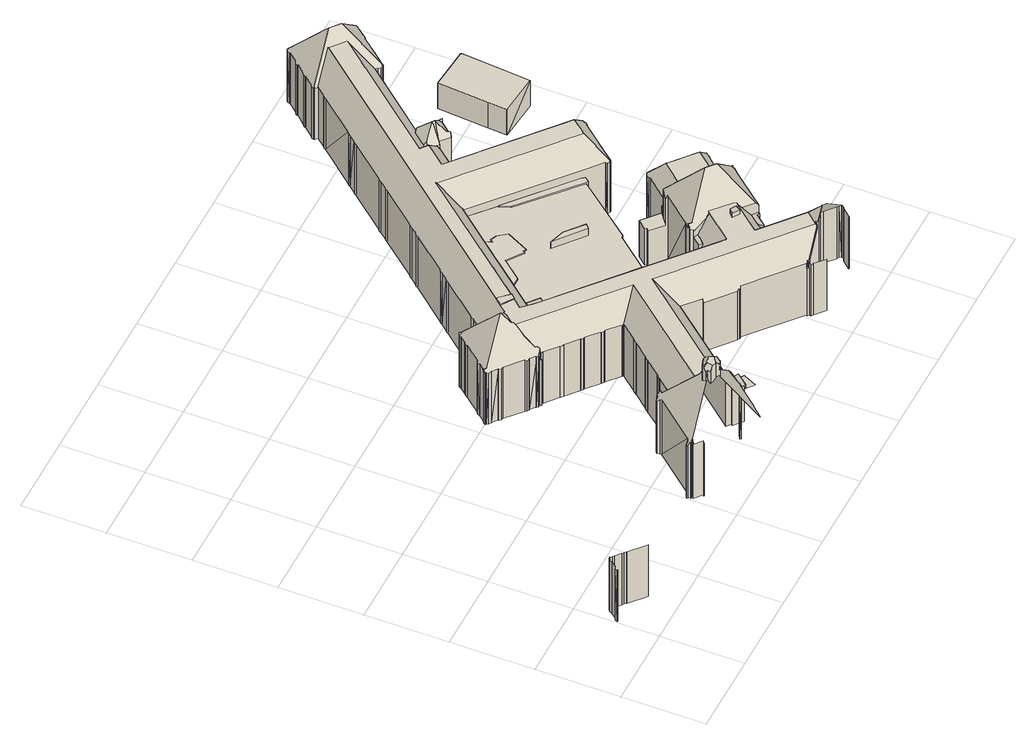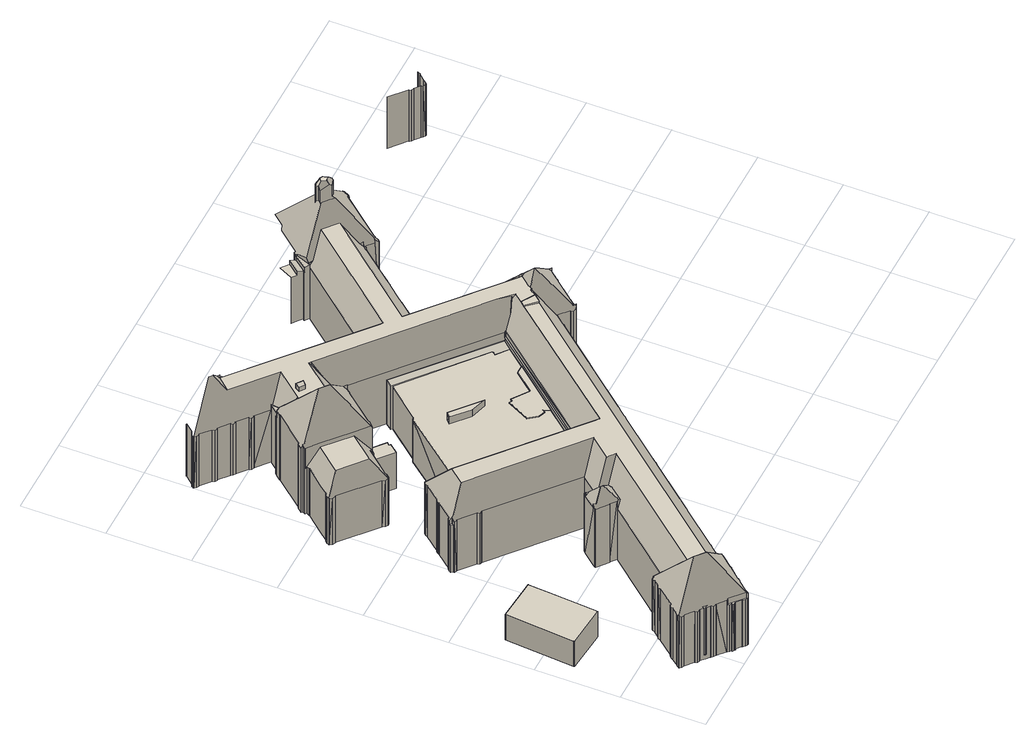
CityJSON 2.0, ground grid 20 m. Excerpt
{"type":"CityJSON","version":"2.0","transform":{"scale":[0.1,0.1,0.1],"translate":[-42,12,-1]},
"CityObjects":{
"building1":{"type":"Building","geometry":[{"type":"MultiSurface","lod":"2","boundaries":[[[0,1,2,3]],[[3,2,4]],[[4,5,3]],[[4,6,7,5]],[[7,6,8]],[[9,10,7,8]],[[9,11,10]],[[12,13,10,11]],[[12,14,15,13]],[[14,16,17,15]],[[18,17,16,19]],[[19,20,21]],[[19,21,22]],[[18,19,22,23,24]],[[24,23,25]],[[25,26,24]],[[25,27,28,26]],[[27,29,28]],[[28,29,30,31]],[[31,30,32,33]],[[34,35,33,32]],[[36,35,34,37]],[[38,36,37,39]],[[38,39,40,41]],[[42,43,44,45]],[[46,47,48,49]],[[46,49,45,44]],[[48,47,50,51]],[[42,52,53,43]],[[54,55,56,57]],[[51,50,56,55,58]],[[58,55,59]],[[60,53,52,61]],[[62,63,54,57]],[[64,65,66,67]],[[68,60,61,69]],[[62,64,67,63]],[[68,69,70]],[[71,72,73,74,69,61,52,42,45,49,48,51,58,59,75,76,77,78,79,80,81,82,83,84]],[[74,70,69]],[[85,86,87]],[[85,88,89,90]],[[90,86,85]],[[91,77,76,75,87,86,92,93]],[[90,89,94,95,96,92,86]],[[97,98,99,94,89,88]],[[93,92,96]],[[100,93,96]],[[100,96,95]],[[101,102,99,98]],[[95,103,104,105,91,93,100]],[[102,106,107,103,95,94,99]],[[101,108,109,102]],[[78,77,91,105]],[[110,111,109,108,112]],[[103,107,104]],[[113,111,110,114]],[[115,116,117,106,102,109,111,113]],[[70,74,73,118]],[[119,120,79,78,105,104,121,122]],[[123,118,73,72]],[[71,124,123,72]],[[104,107,106,117,121]],[[113,114,125,115]],[[84,126,124,71]],[[115,125,127,116]],[[84,83,128,126]],[[122,121,117,116,127,129,130,131]],[[128,83,82,132]],[[133,81,80]],[[133,132,82,81]],[[134,132,133,135,136]],[[125,114,110,112,137,138,139,140,141,142,143,144,131,130,129,127]],[[145,146,147]],[[146,145,148]],[[136,135,149,150]],[[135,133,80,79,120,119,122,131,144,151,152,153,154,147,146,148,155,149]],[[156,157,158,159]],[[158,160,161,159]],[[161,160,162,163]],[[164,157,156]],[[165,164,156]],[[166,167,163,162,168]],[[169,170,164,165]],[[166,168,171]],[[170,169,172,173]],[[166,174,175,167]],[[176,177,150,149,155,178]],[[173,172,179]],[[175,174,180]],[[179,172,181]],[[182,183,181]],[[179,181,183]],[[184,183,182,185]],[[186,187,175,180]],[[184,185,188,189]],[[190,189,188]],[[186,191,187]],[[187,191,192]],[[192,193,187]],[[141,140,194]],[[141,194,195]],[[193,192,196]],[[142,141,195,197]],[[192,198,196]],[[199,200,176,178]],[[201,196,198,202]],[[143,142,203]],[[203,142,204]],[[205,190,188,206]],[[207,200,199,208]],[[208,209,210,207]],[[160,158,157,164,170,173,179,183,184,189,190,205,211,212,213,214,215,216,217,218,219,220,221,222,223,224,225,226,227,228,171,168,162]],[[204,142,229,230,231]],[[206,211,205]],[[151,144,143,203,232,233]],[[206,234,212,211]],[[233,232,203,204,231,235]],[[236,213,212,234]],[[201,202,237,238]],[[213,236,239,214]],[[240,241,242,243,244,237,202,198,192,191,186,180,174,166,171,228,227,245,246,247,248,249]],[[151,233,152]],[[250,152,233]],[[251,252,253,254]],[[252,255,256,230,229,253]],[[215,214,239]],[[257,250,233,235]],[[258,215,239]],[[209,259,260,210]],[[261,251,254,262]],[[263,264,265,266,267,257,235,231,230,256]],[[258,268,216,215]],[[217,216,268]],[[269,217,268]],[[255,270,263,256]],[[271,272,273,274,275,276]],[[277,270,255,252,251,261,278]],[[218,217,269,271,276,279,280,219]],[[274,273,281,282]],[[282,283,279,276,275,274]],[[237,244,238]],[[284,221,220,285]],[[286,280,279,283]],[[283,282,281,287,288,289,286]],[[285,220,219,280]],[[221,284,290,222]],[[238,244,243,291]],[[289,288,292]],[[293,294,260]],[[259,293,260]],[[243,242,295,291]],[[296,223,222,290]],[[297,298,299,300,301,302,303,293,259,209,208,199,178,155,148,145,147,154,304,305,306]],[[307,295,242,241]],[[308,294,293,303]],[[225,309,226]],[[310,311,309,225,224,223,296]],[[312,311,310]],[[313,314,292,288]],[[303,315,308]],[[302,315,303]],[[307,241,240,316]],[[227,317,227,318]],[[249,319,316]],[[316,240,249]],[[313,320,321,314]],[[322,318,227,226,309]],[[319,249,248,323]],[[321,320,324,325]],[[326,327,325,324]],[[248,247,328,329,330,331,323]],[[246,328,247]],[[330,329,332,333]],[[334,333,332,335]],[[336,337,334,335]],[[338,315,302,301]],[[339,340,337,336]],[[341,342,343,344,345,346,347,339,336,335,332,329,328,246,245,227,318]],[[327,326,348,349]],[[339,347,350,340]],[[351,350,347,346]],[[318,322,352,341]],[[353,342,341]],[[304,312,310,296,290,284,285,280,286,289,292,314,321,325,327,349,354,355,356,357,358,359,360,361,362,305]],[[363,343,342,353]],[[346,345,364,351]],[[267,365,366,367,153,152,250,257]],[[348,368,354,349]],[[354,368,369,355]],[[338,301,300,370]],[[371,356,355,369]],[[345,344,364]],[[300,299,372,370]],[[373,372,299,298]],[[356,371,374,357]],[[375,364,344,376,377]],[[378,379,380,381,382]],[[383,384,385]],[[386,385,384,387]],[[374,388,358,357]],[[382,381,389]],[[390,359,358,388]],[[266,391,365,267]],[[359,390,392,360]],[[393,394,377,376]],[[395,383,385]],[[396,373,298,297]],[[394,393,397]],[[387,384,383,398]],[[393,399,397]],[[360,392,400,361]],[[398,401,402,403,386,387]],[[383,395,401,398]],[[400,404,362,361]],[[306,396,297]],[[405,305,362,404]],[[405,396,306,305]],[[406,407,408]],[[408,407,409]],[[409,407,410]],[[409,410,411]],[[397,399,412,413]],[[341,352,322,309,311,312,304,154,153,367,414,415,416,417,418,419,420,421,422,423,380,379,378,395,385,363,353],[424,425,426,427]],[[413,412,428,429]],[[430,366,365,391,431]],[[411,410,432,433,434]],[[428,435,436,429]],[[389,381,380,423,437,438,432,410,407,406]],[[408,439,406]],[[436,435,440]],[[382,389,406,439,441,442,401,395,378]],[[435,443,440]],[[444,430,431,445]],[[440,443,446]],[[446,447,440]],[[446,448,447]],[[446,449,448]],[[450,451,408,409,411]],[[444,445,452,453]],[[453,452,454,455]],[[454,456,457,455]],[[458,459,457,456]],[[402,401,442,460]],[[450,411,434,461]],[[462,448,449,463]],[[464,414,367,366,430,444,453,455,457,459,465,466,467]],[[439,408,451]],[[468,469,462,463]],[[459,458,470,471,465]],[[468,472,473,469]],[[422,474,423]],[[472,475,476,473]],[[437,423,474]],[[470,477,478,471]],[[479,478,477,480]],[[481,482,483,484]],[[485,479,480,482,481,486,487]],[[488,489,476,475]],[[490,484,483]],[[465,471,491,466]],[[492,491,471,478,479,485,493]],[[494,489,488,495]],[[493,485,487,496]],[[493,496,467,466,491,492]],[[496,497,467]],[[498,490,483,499]],[[500,501,502,503]],[[504,505,506,507,433,432,438,503,502,508,509]],[[510,501,500]],[[511,512,510,500,503,438,437,474,422,421,513]],[[508,502,501,510,512]],[[504,514,515,505]],[[516,515,514,517]],[[518,516,517,519]],[[497,520,464,467]],[[521,522,523]],[[521,524,525,526,518,519,522]],[[512,511,527,509,508]],[[525,524,528]],[[529,528,524]],[[530,531,532,533,534,535,536,537,538,539,540,541,542,543,544,545,495,488,475,472,468,463,449,446,443,435,428,412,399,393,376,344,343,363,385,386,546,547,548]],[[549,494,495,545]],[[414,464,520,550]],[[551,513,421]],[[550,552,414]],[[426,553,554,427]],[[554,555,424,427]],[[450,556,451]],[[439,451,556]],[[551,421,420]],[[555,554,553,557]],[[517,514,504,509,527,511,513,551,420,419,558,559,560,561,562,563,564,523,522,519]],[[528,529,565]],[[426,425,557,553]],[[425,424,555,557]],[[566,552,567]],[[552,566,415,414]],[[460,442,441]],[[568,569,570,571]],[[416,568,572,573,574,560,417]],[[571,575,572,568]],[[573,572,575]],[[576,577,578]],[[579,529,524,521,523,564,580,581,582]],[[569,576,578,583,584,570]],[[546,386,403,585]],[[529,579,565]],[[586,577,576]],[[560,559,417]],[[558,417,559]],[[558,418,417]],[[419,418,558]],[[587,588,589,590]],[[544,591,549,545]],[[592,587,590,593]],[[577,586,594,595]],[[570,584,596,597,598,599,600,574,573,575,571]],[[601,591,544,543]],[[602,603,595,594]],[[602,604,603]],[[602,605,604]],[[604,605,606]],[[584,583,607,596]],[[588,608,565,579,582,609,589]],[[610,562,561,560,574,600,599]],[[611,592,593,612]],[[597,596,607]],[[613,597,607]],[[601,543,542,614]],[[615,598,597,613]],[[616,604,606,617]],[[615,618,619,620,610,599,598]],[[621,622,623,624,625,626,627,628,629,630,617,606,605,602,594,586,576,569,568,416,415,566,631,632,633,634,635]],[[612,593,590,589,609,636,637,638,639]],[[541,640,614,542]],[[630,641,616,617]],[[636,609,582,581]],[[629,642,641,630]],[[541,540,643,640]],[[629,628,644,642]],[[620,619,645,646]],[[647,644,628,627]],[[627,626,648,647]],[[638,637,649,650]],[[639,651,652,653,654,611,612]],[[655,656,657,658]],[[659,660,661,662,585,403,402,460,441,663,664]],[[648,626,625,665]],[[650,651,639,638]],[[624,666,665,625]],[[624,623,667,666]],[[623,622,667]],[[658,657,668,669]],[[670,671,672,673,556,450,461]],[[674,667,622,621]],[[675,669,668]],[[675,668,676]],[[636,581,580,677,678,679,680,681,682,649,637]],[[645,683,684,646]],[[685,686,687,563,562,610,620,646,684,688]],[[674,621,635,689]],[[676,668,690]],[[634,691,689,635]],[[676,690,692,693]],[[691,634,694]],[[634,633,694]],[[692,695,696,693]],[[633,632,694]],[[694,632,696,695]],[[697,643,540,539]],[[679,678,677,580,564,563,687,698,699,700]],[[701,663,441,439,556,673,672,702,703,704]],[[652,705,706,653]],[[707,708,709,660,659]],[[705,652,651,650,649,682,710,711,712,713,714,715,716,717]],[[660,709,718,719,661]],[[683,720,688,684]],[[720,721,685,688]],[[681,722,723,710,682]],[[687,686,698]],[[724,686,685,721]],[[699,698,686,724,725]],[[706,705,717,726]],[[727,728,729,730]],[[679,700,680]],[[699,725,731,730,729,732,700]],[[726,717,716]],[[700,732,680]],[[708,707,733,734,735,736,737]],[[723,711,710]],[[718,738,719]],[[726,716,739]],[[712,711,723]],[[728,727,740,741]],[[538,742,697,539]],[[743,738,744,745]],[[744,738,746]],[[747,748,741,740]],[[749,743,745]],[[750,739,716,715]],[[538,751,742]],[[737,746,738,718,709,708]],[[538,537,751]],[[750,715,752]],[[715,714,752]],[[753,752,714,713,754,755]],[[756,755,754]],[[746,737,736,757,745,744]],[[755,756,758,759]],[[537,760,751]],[[759,758,761]],[[671,762,702,672]],[[702,762,703]],[[763,761,758]],[[764,703,762]],[[703,764,765,704]],[[536,760,537]],[[766,701,704,765]],[[735,767,768,736]],[[769,770,771,772]],[[771,701,766,772]],[[769,772,773,770]],[[774,775,749,745,757]],[[776,773,772,777]],[[760,536,535]],[[760,535,778]],[[707,779,780,733]],[[776,777,781]],[[757,736,782]],[[783,784,768,767]],[[778,535,785]],[[783,786,787,784]],[[781,788,776]],[[789,790,791,782,736,768,784,787]],[[535,534,785]],[[790,792,791]],[[792,790,789]],[[792,789,793]],[[794,722,681,680,732,729,728,741,748,795,796,797,798,799,800]],[[787,786,801,802,793,789]],[[747,803,804,796,795,748]],[[805,775,774,806,807]],[[808,809,810,811,812,813,814,763,758,756,754,713,712,723,722,794,815]],[[791,792,793,802,816,782]],[[817,818,819]],[[820,788,781,821]],[[822,819,818]],[[823,761,763,814,813,824]],[[819,822,825,826]],[[816,827,782]],[[828,829,825,822,818,806,774,757,782,827,830,831]],[[534,832,785]],[[802,801,833,834,831,830]],[[825,829,835,826]],[[830,827,816,802]],[[749,775,805,807,836,837,662,661,719,738,743]],[[838,839,840,664,663,701,771,770,773,776,788,820,841,842,843,844,845,846,847]],[[804,848,797,796]],[[821,849,841,820]],[[850,828,834]],[[848,851,798,797]],[[849,852,842,841]],[[828,831,834]],[[850,835,829,828]],[[812,824,813]],[[811,853,824,812]],[[842,852,854,843]],[[798,851,855,799]],[[856,844,843,854]],[[811,857,853]],[[810,857,811]],[[799,855,858,800]],[[794,800,815]],[[800,858,859,808,815]],[[810,809,857]],[[809,859,857]],[[809,808,859]],[[860,861,862,863,779,707,659,664,840,864,865,866,867,868]],[[780,779,863,869]],[[534,533,832]],[[862,870,869,863]],[[862,861,871,870]],[[818,817,872,873,836,807,806]],[[856,874,845,844]],[[860,875,871,861]],[[846,845,874]],[[846,874,847]],[[847,874,876]],[[876,877,838,847]],[[878,879,864,840]],[[875,860,868]],[[868,880,875]],[[839,881,878,840]],[[868,867,880]],[[881,882,883,879,878]],[[884,866,865,864,879,883,885]],[[832,533,532,886]],[[867,887,880]],[[838,877,888,889,882,881,839]],[[883,882,889,885]],[[867,884,887]],[[866,884,867]],[[890,886,532,531]],[[891,890,531,530]],[[892,893,894,895]],[[892,896,893]],[[897,898,895,894]],[[897,899,900,898]],[[901,902,893,896]],[[899,903,891,530,548,900]],[[904,902,901,905]],[[904,905,906]],[[907,908,904,906]],[[909,910,908,907]],[[910,909,911,912]],[[911,913,914,912]],[[913,915,914]],[[916,917,918,919,920,921,922,923,915,913,911,909,907,906,905,901,896,892,895,898,924,925,926,927]],[[923,928,914,915]],[[546,585,547]],[[837,929,930,931,932,933,924,898,900,548,547,585,662]],[[922,934,928,923]],[[921,935,934,922]],[[921,920,936,935]],[[920,919,936]],[[873,937,929,837,836]],[[937,938,930,929]],[[930,938,939,931]],[[940,932,931,939]],[[918,941,936,919]],[[940,942,943,932]],[[944,943,942,945]],[[944,945,946]],[[947,944,946]],[[947,946,948,949]],[[941,918,917,950]],[[950,917,916]],[[950,916,951]],[[952,953,949,948]],[[954,955,951,916,927]],[[927,926,956,954]],[[957,955,954,958]],[[926,925,959,956]],[[960,959,925]],[[958,961,962,957]],[[961,963,964,962]],[[965,953,952,966]],[[967,964,963,968]],[[969,965,966,970]],[[968,971,972,967]],[[971,973,974,972]],[[969,970,975]],[[976,969,975]],[[956,959,977,978,979,980,981,982,983,984,985,973,971,968,963,961,958,954]],[[975,986,976]],[[960,987,977,959]],[[988,974,973,985]],[[988,985,989]],[[985,984,989]],[[990,991,988,989,992]],[[993,989,984,983]],[[989,993,992]],[[994,995,981,980]],[[993,982,996,997,990,992]],[[993,983,982]],[[982,981,995,996]],[[998,994,980,979]],[[977,987,999,978]],[[979,978,999,1000,1001,1002,998]],[[1000,1003,1004,1001]],[[1003,1005,1004]],[[986,975,1006,1007]],[[944,947,949,953,965,969,976,986,1007,1008,1009,1010,1011,1012,1013,1014,1015,1016,933,932,943]],[[1004,1005,1017]],[[1018,1019,1017,1005]],[[1019,1018,1020,1021]],[[1020,1022,1023,1021]],[[1022,1024,1025,1023]],[[1026,1027,1028,1029,1030,1024,1022,1020,1018,1005,1003,1000,999,987,960,925,924,933,1016,1031,1032,1033,1034,1035,1036,1037,1038,1039]],[[1040,1041,1030,1029]],[[1042,1040,1029,1028]],[[1042,1043,1041,1040]],[[1026,1044,1045,1046,1025,1024,1030,1041,1043,1027]],[[1008,1007,1006,1047]],[[1028,1027,1042]],[[1027,1043,1042]],[[1047,1048,1009,1008]],[[1039,1049,1044,1026]],[[1009,1048,1050,1010]],[[1038,1051,1049,1039]],[[1052,1051,1038,1037]],[[1037,1036,1052]],[[1036,1053,1052]],[[1011,1010,1050,1054]],[[1053,1036,1035,1034,1055]],[[1012,1011,1054]],[[1054,1056,1013,1012]],[[1033,1055,1034]],[[1032,1057,1055,1033]],[[1013,1056,1058,1059,1014]],[[1015,1060,1016]],[[1060,1015,1014,1059]],[[1031,1016,1060,1061]],[[1062,1063,1061,1060,1059,1064]],[[1061,1065,1066,1057,1032,1031]],[[1059,1058,1067,1064]],[[1065,1063,1062,1068]],[[1062,1067,1068]],[[1061,1063,1065]],[[1064,1067,1062]]]}]},
"building2":{"type":"Building","geometry":[{"type":"MultiSurface","lod":"2","boundaries":[[[1069,1070,1071,1072,1073,1074,1075,1076,1077,1078,1079,1080,1081]],[[1082,1083,1084,1085,1086,1087,1088]],[[1089,1090,1084]],[[1091,1092,1080,1079]],[[1093,1094,1095,1096]],[[1097,1098,1099,1100]],[[1101,1102,1103]],[[1104,1105,1106,1107]],[[1088,1108,1109,1082]],[[1110,1111,1112]],[[1069,1081,1102,1101]],[[1113,1090,1089,1114]],[[1084,1090,1113,1115,1116,1091,1079,1078,1077,1076,1075,1117,1118,1119,1120,1085]],[[1121,1114,1089,1083,1082,1109,1122,1074,1073,1095,1094,1123,1099,1098,1124,1125,1107,1106,1070,1069,1101,1103],[1126,1127,1110,1112]],[[1083,1089,1084]],[[1110,1127,1128,1129]],[[1130,1125,1124,1131]],[[1130,1104,1107,1125]],[[1096,1095,1073,1072]],[[1132,1126,1112,1111]],[[1133,1123,1094]],[[1105,1071,1070,1106]],[[1134,1122,1109,1108]],[[1111,1129,1128,1132]],[[1097,1131,1124,1098]],[[1129,1111,1110]],[[1091,1116,1135,1092]],[[1088,1087,1086,1136,1137,1138,1134,1108]],[[1120,1119,1137,1136]],[[1121,1103,1139,1140,1135,1116,1115]],[[1140,1139,1102,1081,1080,1092,1135]],[[1139,1103,1102]],[[1113,1114,1121,1115]],[[1138,1137,1119,1118]],[[1085,1120,1136,1086]],[[1132,1128,1127,1126]],[[1096,1072,1071,1105,1104,1130,1131,1097,1100,1133,1093]],[[1100,1099,1123,1133]],[[1122,1134,1138,1118,1117,1075,1074]],[[1094,1093,1133]]]}]},
"building3":{"type":"Building","geometry":[{"type":"MultiSurface","lod":"2","boundaries":[[[1141,1142,1143]],[[1144,1145,1146,1147]],[[1148,1149,1150,1151]],[[1152,1153,1141,1143,1154,1147,1146,1155,1150,1149]],[[1156,1155,1146,1145]],[[1142,1144,1157]],[[1142,1157,1158]],[[1143,1158,1154]],[[1154,1158,1157]],[[1141,1153,1159,1142]],[[1155,1156,1151,1150]],[[1154,1157,1144,1147]],[[1153,1152,1160,1159]],[[1149,1148,1160,1152]],[[1158,1143,1142]],[[1144,1142,1159,1160,1148,1151,1156,1145]]]}]}
},
"vertices":[
[4,99,10],[4,99,165],[4,100,164],[4,100,10],[6,105,162],[6,105,10],[11,108,164],[11,108,10],[11,108,165],[22,121,165],[22,121,10],[22,121,164],[25,127,162],[25,127,10],[29,130,164],[29,130,10],[30,130,165],[30,130,10],[31,130,10],[31,130,166],[31,129,167],[31,129,166],[31,130,165],[32,130,165],[32,130,10],[37,127,163],[37,127,10],[40,123,164],[40,123,10],[40,123,165],[53,111,165],[53,111,10],[53,112,164],[53,112,10],[58,109,163],[58,109,10],[62,105,10],[62,105,164],[61,104,10],[61,104,165],[100,71,165],[100,71,10],[403,117,164],[403,117,10],[404,114,10],[404,114,168],[408,111,10],[405,108,10],[405,108,175],[408,111,175],[410,109,10],[410,109,180],[407,121,164],[407,121,10],[408,104,172],[412,108,180],[412,108,10],[408,104,10],[412,108,182],[413,109,182],[413,120,10],[413,120,172],[426,89,10],[426,89,173],[424,87,10],[424,86,10],[424,86,168],[424,87,168],[417,121,10],[417,121,175],[501,220,10],[499,229,165],[502,224,172],[501,223,172],[501,220,175],[502,116,272],[505,124,268],[506,128,266],[524,133,280],[519,138,271],[512,225,183],[517,231,183],[511,236,172],[509,232,172],[503,234,165],[505,115,273],[502,116,296],[502,116,273],[505,108,266],[505,108,300],[505,115,302],[506,128,310],[505,124,306],[505,124,313],[511,105,315],[511,119,319],[510,119,317],[511,105,268],[519,102,272],[519,102,316],[510,119,319],[520,103,274],[520,103,317],[524,121,323],[528,130,316],[524,133,312],[531,111,322],[525,121,323],[528,96,275],[528,96,305],[528,96,272],[528,97,305],[527,95,272],[541,101,303],[541,101,262],[539,102,306],[539,108,313],[540,109,314],[501,223,10],[528,130,271],[524,133,271],[545,115,307],[545,115,271],[502,224,10],[499,229,10],[539,102,265],[503,234,10],[539,108,270],[509,232,10],[540,109,270],[545,115,270],[546,116,270],[511,236,10],[517,231,172],[517,231,10],[534,216,172],[534,216,10],[534,5,181],[557,32,181],[566,34,173],[611,87,173],[612,85,170],[618,92,170],[616,93,173],[630,122,185],[532,210,167],[532,210,180],[539,205,179],[538,217,167],[536,218,168],[536,218,10],[633,128,176],[625,134,177],[577,130,226],[543,159,226],[538,220,164],[430,598,10],[430,598,164],[429,598,164],[429,598,10],[430,599,165],[430,599,10],[429,599,165],[429,599,10],[433,593,162],[433,593,10],[432,604,163],[432,604,10],[432,604,172],[438,590,10],[438,590,163],[437,599,172],[439,590,10],[439,590,164],[437,608,164],[437,608,10],[567,254,10],[538,220,10],[567,254,164],[452,579,164],[437,608,165],[452,579,10],[451,579,10],[451,579,163],[455,574,162],[455,574,10],[448,621,165],[448,621,10],[460,572,10],[460,572,163],[460,572,164],[448,621,164],[450,626,162],[450,626,10],[611,87,10],[612,85,10],[455,630,10],[618,92,10],[455,630,164],[567,255,164],[567,255,10],[455,629,10],[455,629,165],[616,93,168],[618,92,167],[499,539,164],[499,539,10],[574,263,10],[574,263,164],[575,263,164],[575,263,10],[499,539,163],[502,534,161],[507,532,163],[508,532,164],[521,521,164],[520,521,163],[523,517,162],[530,519,170],[534,520,175],[533,525,180],[529,528,180],[527,553,205],[530,571,226],[529,577,232],[529,579,234],[525,582,234],[523,606,257],[496,604,231],[618,92,154],[643,123,154],[643,123,168],[630,122,172],[633,128,172],[502,534,10],[634,130,173],[507,532,10],[488,668,165],[488,668,10],[508,532,10],[507,690,165],[496,677,165],[495,677,164],[491,673,162],[488,668,164],[518,658,205],[516,691,173],[510,696,163],[509,695,162],[506,690,164],[633,128,164],[652,109,148],[652,109,160],[629,82,160],[629,82,148],[641,119,155],[644,122,155],[634,130,164],[521,521,10],[605,299,165],[605,299,10],[663,101,148],[647,68,148],[644,122,10],[643,123,10],[634,130,10],[634,131,10],[634,131,165],[520,521,10],[523,517,10],[641,119,10],[530,519,10],[530,515,10],[530,513,10],[530,513,145],[530,515,146],[530,519,149],[652,109,10],[663,101,10],[534,520,152],[534,520,167],[533,517,10],[533,517,149],[534,516,149],[529,528,172],[533,525,172],[534,516,163],[534,516,10],[537,514,10],[537,514,163],[527,553,197],[491,673,10],[537,514,164],[605,300,164],[605,300,10],[495,677,10],[530,571,218],[681,389,165],[651,353,165],[650,353,164],[643,344,164],[644,344,165],[613,308,165],[612,308,164],[744,396,226],[682,391,164],[681,389,164],[496,677,10],[612,308,10],[529,579,226],[529,577,224],[529,577,226],[530,578,226],[568,488,10],[568,488,164],[613,308,10],[507,690,10],[523,606,258],[552,609,228],[506,690,10],[568,487,10],[568,487,164],[550,603,226],[509,695,10],[574,482,10],[574,482,164],[574,483,10],[574,483,164],[510,696,173],[514,698,167],[514,698,10],[510,696,10],[515,699,165],[515,699,10],[516,698,10],[516,698,165],[516,699,164],[516,699,10],[644,344,10],[521,696,162],[521,696,10],[553,610,226],[554,612,223],[554,612,222],[550,670,164],[549,670,165],[524,691,165],[525,691,164],[606,456,10],[606,456,165],[525,691,10],[524,691,10],[552,609,226],[554,612,226],[605,456,164],[611,451,164],[612,451,165],[643,425,165],[642,425,164],[648,420,164],[649,420,165],[680,394,165],[680,393,164],[559,613,226],[549,670,10],[783,305,164],[783,305,163],[778,367,225],[605,456,10],[611,451,10],[643,344,10],[612,451,10],[650,353,10],[651,353,10],[643,425,10],[550,670,10],[567,690,164],[567,690,10],[583,588,226],[589,582,226],[613,559,226],[589,582,223],[589,582,214],[601,609,228],[571,628,229],[571,628,226],[586,645,226],[586,645,229],[642,425,10],[611,589,196],[648,420,10],[783,305,10],[649,420,10],[569,695,163],[569,695,10],[601,609,226],[681,389,10],[573,698,10],[610,619,229],[573,698,164],[680,394,10],[610,619,226],[610,619,225],[586,645,225],[680,393,10],[682,391,10],[640,591,167],[642,590,167],[640,591,151],[642,590,151],[643,590,165],[643,590,151],[646,783,164],[646,783,10],[1071,117,225],[1097,147,225],[1001,228,225],[1057,293,225],[1060,297,225],[1057,304,225],[1013,342,225],[1008,337,225],[952,271,225],[947,275,225],[1027,297,225],[1039,289,225],[1032,277,225],[1016,288,225],[648,788,162],[648,788,10],[824,270,163],[824,270,10],[947,332,165],[947,332,10],[643,590,10],[652,791,164],[652,791,10],[949,310,186],[947,332,164],[857,846,167],[666,806,10],[853,904,225],[852,905,226],[666,806,164],[820,266,156],[820,266,10],[668,811,162],[668,811,10],[672,814,10],[672,814,164],[858,843,151],[857,846,151],[881,215,10],[881,215,156],[886,212,10],[886,212,159],[887,211,10],[887,211,159],[891,213,10],[891,213,164],[852,905,225],[858,843,10],[745,899,10],[745,899,164],[1068,113,218],[1010,111,164],[1015,112,169],[1019,108,169],[747,904,162],[747,904,10],[1010,111,10],[1010,111,151],[752,907,164],[752,907,10],[947,275,217],[765,922,164],[765,922,10],[1008,109,10],[1008,109,151],[1012,106,151],[1012,106,10],[1011,101,161],[1011,101,10],[1016,98,10],[1016,98,163],[1012,107,151],[1012,106,168],[1012,107,170],[767,927,163],[767,927,10],[1016,98,164],[1015,112,151],[1019,108,151],[1020,108,151],[772,930,10],[772,930,164],[1020,108,177],[1019,108,177],[1040,78,163],[1040,78,10],[958,330,178],[958,330,181],[950,336,182],[950,336,164],[969,357,202],[969,357,10],[967,355,10],[950,336,10],[967,355,182],[967,355,198],[973,344,181],[1002,341,215],[979,351,181],[1003,341,216],[965,362,204],[965,362,10],[967,364,10],[967,364,208],[967,365,10],[967,365,208],[1068,113,226],[970,369,202],[970,369,215],[977,363,215],[978,379,202],[978,379,10],[970,369,10],[979,351,203],[979,378,10],[979,378,203],[1067,1276,165],[1049,1256,164],[1045,1253,163],[1043,1248,164],[970,1163,164],[966,1160,163],[963,1155,164],[950,1140,164],[946,1137,163],[944,1132,164],[871,1047,164],[867,1044,163],[864,1039,164],[851,1023,164],[847,1020,163],[844,1015,164],[1128,1281,226],[1128,1282,225],[1066,1277,163],[844,1015,10],[1071,117,233],[1008,337,216],[1075,113,233],[1032,277,238],[1016,288,237],[1027,297,237],[858,843,163],[1039,289,238],[1060,297,221],[1057,293,214],[1063,287,213],[1080,272,213],[1089,264,212],[1082,353,300],[1061,371,300],[1039,448,10],[1099,115,257],[1099,115,258],[1060,233,166],[1061,233,165],[1061,233,182],[1060,233,182],[1061,249,180],[1062,250,180],[1080,272,180],[1061,249,181],[1061,233,166],[1092,206,10],[1061,233,10],[1039,448,204],[1053,463,206],[1052,465,203],[1035,451,196],[1084,260,10],[1084,260,182],[1128,1281,225],[1092,206,166],[1009,484,10],[1004,478,10],[1004,478,117],[1009,484,117],[847,1020,10],[1006,487,10],[1006,487,117],[1092,207,165],[1092,207,10],[1088,256,183],[1090,259,183],[1091,258,183],[1093,260,183],[1089,264,182],[851,1023,10],[1098,204,163],[1098,204,10],[1101,199,10],[1101,199,165],[1101,199,166],[1088,256,10],[1035,451,10],[1035,451,117],[1093,260,204],[1024,508,10],[1024,508,118],[1090,259,10],[864,1039,10],[1091,258,10],[1125,178,10],[1125,178,166],[1093,260,10],[1103,272,10],[1103,272,204],[1190,122,166],[1166,143,166],[1166,143,165],[1163,148,163],[1158,151,165],[1158,150,166],[1133,171,166],[1134,171,165],[1130,176,163],[1125,179,165],[1108,108,257],[1199,115,166],[1199,115,165],[1196,120,163],[1191,123,165],[1052,465,117],[1053,463,117],[1060,471,118],[1064,474,118],[867,1044,10],[1125,179,10],[1130,176,10],[871,1047,10],[1134,171,10],[1102,272,10],[1102,272,205],[1133,171,10],[1158,150,10],[1053,463,136],[1060,471,136],[1064,474,138],[1071,468,150],[1071,468,10],[1064,474,10],[1174,86,166],[1174,86,10],[1173,86,10],[1173,86,167],[908,917,225],[949,966,225],[931,980,225],[1163,1252,225],[1117,680,225],[1146,715,225],[1158,151,10],[1163,148,10],[1166,143,10],[1190,106,10],[1190,106,168],[1078,655,10],[1112,627,10],[1112,627,163],[1078,655,163],[1190,122,10],[1190,106,167],[1197,109,163],[1084,437,206],[1144,385,205],[1172,362,205],[1172,362,142],[1144,385,194],[1084,437,194],[1162,343,10],[1162,343,205],[1173,354,203],[1170,356,208],[1168,358,212],[1163,342,203],[1191,123,10],[1197,109,10],[1196,120,10],[1199,113,10],[1199,113,164],[1199,115,10],[1200,114,10],[1200,114,164],[944,1132,10],[1170,356,213],[1173,362,204],[1173,363,204],[1121,623,168],[1111,626,162],[1115,622,161],[1119,620,162],[1122,527,151],[1122,527,10],[968,922,164],[1005,965,164],[1001,969,173],[1131,492,194],[1135,495,195],[1134,496,194],[1131,538,152],[1130,538,151],[1129,538,149],[1124,534,148],[1121,528,150],[987,985,168],[987,984,169],[1163,342,10],[1173,354,10],[1195,444,194],[1135,495,194],[1170,356,10],[1173,362,10],[1121,528,10],[1171,367,10],[1171,367,149],[1169,365,148],[1169,365,10],[1173,363,10],[1173,363,142],[968,922,10],[1005,965,10],[1008,969,10],[1008,969,181],[1005,965,175],[987,985,169],[1124,534,10],[1174,373,10],[1174,373,151],[946,1137,10],[991,989,169],[987,985,180],[991,989,187],[1001,969,176],[1174,374,10],[1174,374,151],[986,994,179],[1129,538,10],[950,1140,10],[1130,538,10],[1131,538,10],[1132,538,151],[1132,538,10],[1132,538,150],[1024,991,218],[1138,535,148],[1138,535,10],[963,1155,10],[1142,529,10],[1111,626,10],[1142,529,150],[1115,622,10],[1119,620,10],[1121,623,10],[1030,950,10],[1030,950,181],[1122,620,10],[1122,620,164],[1122,619,164],[1122,619,10],[1122,619,163],[1021,1026,187],[1013,1026,179],[1127,623,162],[1127,623,10],[966,1160,10],[1152,766,165],[1152,766,10],[1129,628,10],[1029,987,218],[1031,951,10],[1031,951,183],[970,1163,10],[1031,950,10],[1031,950,183],[1129,628,164],[1036,955,192],[1035,956,192],[1031,960,192],[1035,956,183],[1036,955,182],[1237,448,152],[1211,416,150],[1228,437,151],[1229,436,150],[1234,440,148],[1237,446,150],[1237,447,151],[1036,955,10],[1062,985,182],[1211,416,10],[1228,437,10],[1021,1026,170],[1027,1026,183],[1027,1026,164],[1238,448,151],[1237,448,151],[1237,448,150],[1233,454,148],[1227,457,150],[1227,457,151],[1226,457,151],[1237,447,152],[1057,990,191],[1026,1025,10],[1026,1025,185],[1040,1013,10],[1160,665,164],[1160,665,10],[1040,1013,185],[1226,457,10],[1227,457,10],[1040,1014,184],[1040,1014,10],[1057,990,193],[1065,991,185],[1066,992,184],[1062,985,194],[1066,990,185],[1043,1248,10],[1062,985,10],[1066,990,10],[1066,992,10],[1168,1190,164],[1168,1190,163],[1204,713,161],[1204,714,162],[1198,719,173],[1161,664,163],[1165,668,162],[1168,673,163],[1167,673,164],[1199,710,164],[1199,710,163],[1200,709,162],[1229,436,10],[1161,664,10],[1065,991,10],[1234,440,10],[1165,668,10],[1233,454,10],[1168,673,10],[1237,446,10],[1167,673,10],[1237,448,10],[1237,447,10],[1238,448,10],[1198,727,164],[1161,759,164],[1158,764,162],[1153,766,164],[1201,719,170],[1203,722,166],[1204,724,162],[1203,725,162],[1198,728,163],[1153,766,10],[1158,764,10],[1161,759,10],[1027,1026,10],[1168,1190,10],[1199,710,10],[1198,727,10],[1200,709,10],[1204,713,10],[1198,719,151],[1201,719,151],[1198,728,10],[1204,714,151],[1207,718,151],[1203,722,151],[1204,724,10],[1203,722,10],[1045,1253,10],[1203,725,10],[1204,714,10],[1207,718,10],[1049,1256,10],[1067,1276,10],[1060,1284,164],[1060,1284,10],[1060,1283,10],[1060,1283,164],[1060,1284,163],[1063,1284,10],[1063,1284,167],[1061,1282,10],[1061,1282,164],[1063,1290,162],[1063,1290,10],[1066,1277,10],[1067,1293,10],[1067,1293,163],[1067,1293,164],[1086,1314,164],[1086,1314,10],[1086,1315,163],[1086,1315,10],[1088,1320,162],[1088,1320,10],[1093,1323,163],[1093,1323,10],[1093,1323,164],[1140,1380,161],[1137,1375,163],[1138,1374,164],[1119,1353,164],[1119,1353,163],[1114,1350,161],[1111,1345,163],[1112,1344,164],[1153,1291,258],[1146,1380,168],[1146,1381,167],[1144,1383,163],[1112,1344,10],[1173,1185,163],[1177,1180,161],[1180,1178,162],[1183,1181,168],[1176,1271,258],[1111,1345,10],[1114,1350,10],[1119,1353,10],[1173,1185,10],[1177,1180,10],[1180,1178,10],[1183,1181,10],[1138,1374,10],[1187,1179,10],[1187,1179,162],[1189,1181,161],[1189,1181,10],[1191,1186,10],[1191,1186,163],[1191,1187,10],[1191,1187,164],[1137,1375,10],[1140,1380,10],[1201,1198,10],[1201,1198,164],[1144,1383,150],[1144,1383,10],[1146,1381,150],[1145,1383,10],[1145,1383,150],[1146,1380,150],[1146,1380,167],[1145,1384,150],[1145,1384,10],[1146,1383,150],[1146,1383,10],[1202,1198,163],[1202,1198,10],[1151,1381,10],[1151,1381,150],[1206,1202,161],[1206,1202,10],[1156,1375,150],[1156,1375,10],[1155,1375,150],[1155,1375,10],[1209,1207,10],[1209,1207,163],[1179,1352,150],[1182,1353,150],[1180,1356,150],[1175,1359,150],[1174,1359,150],[1177,1361,150],[1173,1364,150],[1169,1364,150],[1168,1364,150],[1209,1207,164],[1179,1352,167],[1168,1364,10],[1169,1364,11],[1171,1366,10],[1169,1364,10],[1171,1366,11],[1173,1364,11],[1175,1359,10],[1174,1359,10],[1177,1361,10],[1173,1364,10],[1180,1356,10],[1182,1353,163],[1183,1352,163],[1183,1352,10],[1182,1353,10],[1183,1351,164],[1183,1351,10],[1203,1334,164],[1243,1248,10],[1243,1248,164],[1244,1247,163],[1249,1251,161],[1251,1256,164],[1261,1268,164],[1261,1268,163],[1265,1272,163],[1267,1276,165],[1266,1277,167],[1266,1277,168],[1203,1334,10],[1203,1335,163],[1203,1335,10],[1208,1332,162],[1208,1332,10],[1212,1327,163],[1212,1327,10],[1211,1327,164],[1211,1327,10],[1231,1310,164],[1224,1316,164],[1225,1313,167],[1216,1320,167],[1221,1319,164],[1268,1280,163],[1265,1283,161],[1260,1286,163],[1260,1286,164],[1241,1301,164],[1240,1303,164],[1240,1303,163],[1237,1308,161],[1232,1310,163],[1216,1320,22],[1221,1319,22],[1225,1313,22],[1224,1316,22],[1231,1310,10],[1224,1316,10],[1221,1319,10],[1244,1247,10],[1249,1251,10],[1232,1310,10],[1251,1256,10],[1237,1308,10],[1240,1303,10],[1241,1301,10],[1261,1268,10],[1260,1286,10],[1265,1272,10],[1265,1283,10],[1267,1276,10],[1267,1276,150],[1266,1277,150],[1268,1280,150],[1268,1278,150],[1269,1279,150],[1269,1278,150],[1269,1279,10],[1268,1280,10],[1269,1278,10],[1268,1278,10],
[670,614,148],[708,658,148],[708,658,151],[802,770,150],[802,770,148],[858,835,148],[858,835,18],[802,770,18],[708,658,18],[670,614,18],[652,593,18],[652,593,150],[670,614,149],[922,761,147],[1054,645,145],[1054,645,18],[1058,642,18],[1058,642,149],[1054,645,149],[922,761,149],[944,511,145],[944,511,18],[863,413,18],[863,413,150],[813,759,150],[813,759,148],[808,753,148],[808,753,150],[817,679,150],[817,679,147],[844,732,147],[844,732,150],[697,592,147],[697,592,149],[691,583,147],[768,705,150],[728,658,151],[728,658,148],[768,705,148],[912,785,149],[912,785,147],[924,587,145],[914,577,166],[914,577,145],[937,509,18],[937,509,145],[871,431,18],[875,428,18],[915,786,18],[1063,659,18],[1062,658,18],[1067,653,18],[871,431,145],[915,786,147],[828,753,147],[810,682,147],[807,677,147],[845,634,146],[884,622,146],[884,622,165],[924,587,166],[807,677,150],[810,682,150],[845,634,165],[828,753,150],[915,786,149],[875,428,149],[1067,653,149],[1062,658,149],[1063,659,149],[691,583,149],[871,431,149],
[1242,915,86],[1242,915,9],[1242,914,86],[1342,907,9],[1343,907,9],[1343,907,85],[1342,907,85],[1356,1074,9],[1356,1074,85],[1356,1072,85],[1356,1072,9],[1254,1082,86],[1245,960,86],[1342,906,85],[1357,1072,85],[1357,1072,9],[1342,906,9],[1242,914,9],[1245,960,9],[1254,1082,9]
]}
